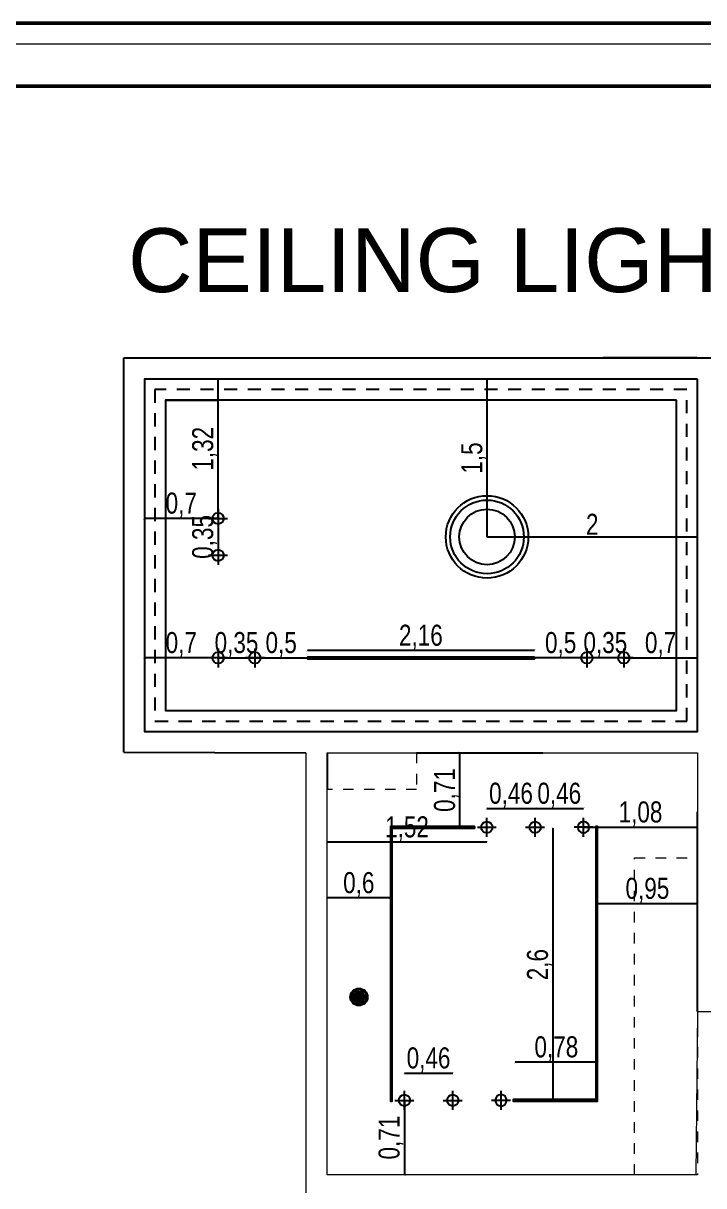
# Model space of a CAD drawing. Header units: inches. Extents: x -279 to 561, y -345 to 342.
# Drawn here: x -227.28 to -220.81, y -73.45 to -62.4 of the extents above; entities that cross this region are included whole.
import ezdxf

# ---------------------------------------------------------------- set-up
doc = ezdxf.new("R2010")
doc.units = ezdxf.units.IN
doc.header["$LTSCALE"] = 0.5
doc.header["$MEASUREMENT"] = 0
doc.linetypes.add('DASHED2', pattern=[0.375, 0.25, -0.125])
doc.linetypes.add('HIDDEN', pattern=[0.375, 0.25, -0.125])
for name, color, linetype in [('CADER', 7, 'Continuous'), ('ceiling', 4, 'Continuous'), ('CEILING FIXTURES LEGENDS$0$E-LTG', 1, 'Continuous'), ('PDF2_0', 7, 'Continuous'), ('PDF2_A-DETL', 7, 'Continuous'), ('PDF2_A-WALL', 7, 'Continuous'), ('WAL', 7, 'Continuous'), ('WallHatch-ALCHEMY', 7, 'Continuous')]:
    doc.layers.add(name, color=color, linetype=linetype)
doc.layers.add('es.writing', color=144, linetype='Continuous', lineweight=9)
doc.layers.add('G-ANNO-HLIN', color=5, linetype='Continuous', lineweight=50)
doc.styles.add('ROM', font='AGENCYR.TTF', dxfattribs={"width": 0.8})
doc.styles.get("Standard").update_dxf_attribs({"font": 'arial.ttf'})
doc.dimstyles.new('Copy(9) of ISO-25', dxfattribs={"dimtxt": 0.2, "dimasz": 0.02, "dimexe": 0.05, "dimexo": 0.05, "dimgap": 0.02, "dimtad": 1, "dimtxsty": 'ROM', "dimblk": 'ARCHTICK', "dimcen": 0.03, "dimse1": 1, "dimse2": 1, "dimclrd": 248, "dimclrt": 248, "dimadec": 0, "dimazin": 0, "dimtfac": 1, "dimtmove": 0, "dimatfit": 3, "dimldrblk": 'DOT', "dimfxl": 1, "dimarcsym": 0})

# ---------------------------------------------------------------- blocks, each defined once
blk = doc.blocks.new('l')
at = {"layer": 'CEILING FIXTURES LEGENDS$0$E-LTG'}
for p, q in [((54.362, -60.549), (54.542, -60.549)), ((54.452, -60.459), (54.452, -60.639))]:
    blk.add_line(p, q, dxfattribs=at)
blk.add_circle((54.452, -60.549), 0.0541, dxfattribs=at)
blk = doc.blocks.new('_ArchTick')
at = {"color": 0, "linetype": 'ByBlock', "const_width": 0.15}
blk.add_lwpolyline([(-0.5, -0.5), (0.5, 0.5)], dxfattribs=at)
blk = doc.blocks.new('*D307')
at = {"layer": 'Defpoints', "color": 0, "transparency": 16777216}
for p in [(-226.123, -67.108), (-226.123, -67.108), (-225.423, -67.108)]:
    blk.add_point(p, dxfattribs=at)
at = {"layer": 'WAL', "color": 248, "lineweight": -2, "transparency": 16777216}
blk.add_line((-225.423, -67.108), (-226.123, -67.108), dxfattribs=at)
at = {"layer": 'WAL', "color": 248, "lineweight": -2, "transparency": 16777216, "xscale": 0.02, "yscale": 0.02, "zscale": 0.02, "rotation": 180}
blk.add_blockref('_ArchTick', (-226.123, -67.108), dxfattribs=at)
at = {"layer": 'WAL', "color": 248, "lineweight": -2, "transparency": 16777216, "xscale": 0.02, "yscale": 0.02, "zscale": 0.02}
blk.add_blockref('_ArchTick', (-225.423, -67.108), dxfattribs=at)
at = {"layer": 'WAL', "color": 248, "transparency": 16777216, "insert": (-225.773, -66.981), "char_height": 0.2, "attachment_point": 5, "style": 'ROM'}
blk.add_mtext('0,7', dxfattribs=at)
blk = doc.blocks.new('_DOT')
at = {"color": 0, "linetype": 'ByBlock'}
blk.add_line((-0.5, 0), (-1, 0), dxfattribs=at)
at = {"color": 0, "linetype": 'ByBlock', "const_width": 0.5}
blk.add_lwpolyline([(-0.25, 0, 1), (0.25, 0, 1)], format="xyb", close=True, dxfattribs=at)
blk = doc.blocks.new('*D105')
at = {"layer": 'Defpoints', "color": 0, "transparency": 16777216}
for p in [(-225.454, -67.108), (-225.454, -67.459), (-225.423, -67.459)]:
    blk.add_point(p, dxfattribs=at)
at = {"layer": 'WAL', "color": 248, "lineweight": -2, "transparency": 16777216}
blk.add_line((-225.423, -67.108), (-225.423, -67.459), dxfattribs=at)
at = {"layer": 'WAL', "color": 248, "lineweight": -2, "transparency": 16777216, "xscale": 0.02, "yscale": 0.02, "zscale": 0.02}
for p, rotation in [((-225.423, -67.108), 90), ((-225.423, -67.459), 270)]:
    blk.add_blockref('_ArchTick', p, dxfattribs=dict(at, rotation=rotation))
at = {"layer": 'WAL', "color": 248, "transparency": 16777216, "insert": (-225.551, -67.284), "char_height": 0.2, "attachment_point": 5, "rotation": 90, "style": 'ROM'}
blk.add_mtext('0,35', dxfattribs=at)
blk = doc.blocks.new('*D308')
at = {"layer": 'Defpoints', "color": 0, "transparency": 16777216}
for p in [(-225.423, -65.784), (-225.423, -65.784), (-225.423, -67.108)]:
    blk.add_point(p, dxfattribs=at)
at = {"layer": 'WAL', "color": 248, "lineweight": -2, "transparency": 16777216}
blk.add_line((-225.423, -67.108), (-225.423, -65.784), dxfattribs=at)
at = {"layer": 'WAL', "color": 248, "lineweight": -2, "transparency": 16777216, "xscale": 0.02, "yscale": 0.02, "zscale": 0.02}
for p, rotation in [((-225.423, -65.784), 90), ((-225.423, -67.108), 270)]:
    blk.add_blockref('_ArchTick', p, dxfattribs=dict(at, rotation=rotation))
at = {"layer": 'WAL', "color": 248, "transparency": 16777216, "insert": (-225.551, -66.446), "char_height": 0.2, "attachment_point": 5, "rotation": 90, "style": 'ROM'}
blk.add_mtext('1,32', dxfattribs=at)
blk = doc.blocks.new('*D106')
at = {"layer": 'Defpoints', "color": 0, "transparency": 16777216}
for p in [(-226.123, -68.434), (-226.123, -68.434), (-225.423, -68.434)]:
    blk.add_point(p, dxfattribs=at)
at = {"layer": 'WAL', "color": 248, "lineweight": -2, "transparency": 16777216}
blk.add_line((-225.423, -68.434), (-226.123, -68.434), dxfattribs=at)
at = {"layer": 'WAL', "color": 248, "lineweight": -2, "transparency": 16777216, "xscale": 0.02, "yscale": 0.02, "zscale": 0.02, "rotation": 180}
blk.add_blockref('_ArchTick', (-226.123, -68.434), dxfattribs=at)
at = {"layer": 'WAL', "color": 248, "lineweight": -2, "transparency": 16777216, "xscale": 0.02, "yscale": 0.02, "zscale": 0.02}
blk.add_blockref('_ArchTick', (-225.423, -68.434), dxfattribs=at)
at = {"layer": 'WAL', "color": 248, "transparency": 16777216, "insert": (-225.773, -68.307), "char_height": 0.2, "attachment_point": 5, "style": 'ROM'}
blk.add_mtext('0,7', dxfattribs=at)
blk = doc.blocks.new('*D309')
at = {"layer": 'Defpoints', "color": 0, "transparency": 16777216}
for p in [(-225.423, -68.434), (-225.073, -68.434), (-225.073, -68.434)]:
    blk.add_point(p, dxfattribs=at)
at = {"layer": 'WAL', "color": 248, "lineweight": -2, "transparency": 16777216}
blk.add_line((-225.423, -68.434), (-225.073, -68.434), dxfattribs=at)
at = {"layer": 'WAL', "color": 248, "lineweight": -2, "transparency": 16777216, "xscale": 0.02, "yscale": 0.02, "zscale": 0.02, "rotation": 180}
blk.add_blockref('_ArchTick', (-225.423, -68.434), dxfattribs=at)
at = {"layer": 'WAL', "color": 248, "lineweight": -2, "transparency": 16777216, "xscale": 0.02, "yscale": 0.02, "zscale": 0.02}
blk.add_blockref('_ArchTick', (-225.073, -68.434), dxfattribs=at)
at = {"layer": 'WAL', "color": 248, "transparency": 16777216, "insert": (-225.248, -68.307), "char_height": 0.2, "attachment_point": 5, "style": 'ROM'}
blk.add_mtext('0,35', dxfattribs=at)
blk = doc.blocks.new('*D310')
at = {"layer": 'Defpoints', "color": 0, "transparency": 16777216}
for p in [(-225.073, -68.434), (-224.573, -68.434), (-224.573, -68.434)]:
    blk.add_point(p, dxfattribs=at)
at = {"layer": 'WAL', "color": 248, "lineweight": -2, "transparency": 16777216}
blk.add_line((-225.073, -68.434), (-224.573, -68.434), dxfattribs=at)
at = {"layer": 'WAL', "color": 248, "lineweight": -2, "transparency": 16777216, "xscale": 0.02, "yscale": 0.02, "zscale": 0.02, "rotation": 180}
blk.add_blockref('_ArchTick', (-225.073, -68.434), dxfattribs=at)
at = {"layer": 'WAL', "color": 248, "lineweight": -2, "transparency": 16777216, "xscale": 0.02, "yscale": 0.02, "zscale": 0.02}
blk.add_blockref('_ArchTick', (-224.573, -68.434), dxfattribs=at)
at = {"layer": 'WAL', "color": 248, "transparency": 16777216, "insert": (-224.823, -68.307), "char_height": 0.2, "attachment_point": 5, "style": 'ROM'}
blk.add_mtext('0,5', dxfattribs=at)
blk = doc.blocks.new('*D311')
at = {"layer": 'Defpoints', "color": 0, "transparency": 16777216}
for p in [(-224.573, -68.364), (-224.573, -68.442), (-222.416, -68.442)]:
    blk.add_point(p, dxfattribs=at)
at = {"layer": 'WAL', "color": 248, "lineweight": -2, "transparency": 16777216}
blk.add_line((-222.416, -68.364), (-224.573, -68.364), dxfattribs=at)
at = {"layer": 'WAL', "color": 248, "lineweight": -2, "transparency": 16777216, "xscale": 0.02, "yscale": 0.02, "zscale": 0.02, "rotation": 180}
blk.add_blockref('_ArchTick', (-224.573, -68.364), dxfattribs=at)
at = {"layer": 'WAL', "color": 248, "lineweight": -2, "transparency": 16777216, "xscale": 0.02, "yscale": 0.02, "zscale": 0.02}
blk.add_blockref('_ArchTick', (-222.416, -68.364), dxfattribs=at)
at = {"layer": 'WAL', "color": 248, "transparency": 16777216, "insert": (-223.495, -68.237), "char_height": 0.2, "attachment_point": 5, "style": 'ROM'}
blk.add_mtext('2,16', dxfattribs=at)
blk = doc.blocks.new('*D107')
at = {"layer": 'Defpoints', "color": 0, "transparency": 16777216}
for p in [(-221.566, -68.434), (-220.866, -68.434), (-220.866, -68.434)]:
    blk.add_point(p, dxfattribs=at)
at = {"layer": 'WAL', "color": 248, "lineweight": -2, "transparency": 16777216}
blk.add_line((-221.566, -68.434), (-220.866, -68.434), dxfattribs=at)
at = {"layer": 'WAL', "color": 248, "lineweight": -2, "transparency": 16777216, "xscale": 0.02, "yscale": 0.02, "zscale": 0.02, "rotation": 180}
blk.add_blockref('_ArchTick', (-221.566, -68.434), dxfattribs=at)
at = {"layer": 'WAL', "color": 248, "lineweight": -2, "transparency": 16777216, "xscale": 0.02, "yscale": 0.02, "zscale": 0.02}
blk.add_blockref('_ArchTick', (-220.866, -68.434), dxfattribs=at)
at = {"layer": 'WAL', "color": 248, "transparency": 16777216, "insert": (-221.216, -68.307), "char_height": 0.2, "attachment_point": 5, "style": 'ROM'}
blk.add_mtext('0,7', dxfattribs=at)
blk = doc.blocks.new('*D108')
at = {"layer": 'Defpoints', "color": 0, "transparency": 16777216}
for p in [(-221.916, -68.434), (-221.916, -68.434), (-221.566, -68.434)]:
    blk.add_point(p, dxfattribs=at)
at = {"layer": 'WAL', "color": 248, "lineweight": -2, "transparency": 16777216}
blk.add_line((-221.566, -68.434), (-221.916, -68.434), dxfattribs=at)
at = {"layer": 'WAL', "color": 248, "lineweight": -2, "transparency": 16777216, "xscale": 0.02, "yscale": 0.02, "zscale": 0.02, "rotation": 180}
blk.add_blockref('_ArchTick', (-221.916, -68.434), dxfattribs=at)
at = {"layer": 'WAL', "color": 248, "lineweight": -2, "transparency": 16777216, "xscale": 0.02, "yscale": 0.02, "zscale": 0.02}
blk.add_blockref('_ArchTick', (-221.566, -68.434), dxfattribs=at)
at = {"layer": 'WAL', "color": 248, "transparency": 16777216, "insert": (-221.741, -68.307), "char_height": 0.2, "attachment_point": 5, "style": 'ROM'}
blk.add_mtext('0,35', dxfattribs=at)
blk = doc.blocks.new('*D109')
at = {"layer": 'Defpoints', "color": 0, "transparency": 16777216}
for p in [(-222.416, -68.434), (-222.416, -68.434), (-221.916, -68.434)]:
    blk.add_point(p, dxfattribs=at)
at = {"layer": 'WAL', "color": 248, "lineweight": -2, "transparency": 16777216}
blk.add_line((-221.916, -68.434), (-222.416, -68.434), dxfattribs=at)
at = {"layer": 'WAL', "color": 248, "lineweight": -2, "transparency": 16777216, "xscale": 0.02, "yscale": 0.02, "zscale": 0.02, "rotation": 180}
blk.add_blockref('_ArchTick', (-222.416, -68.434), dxfattribs=at)
at = {"layer": 'WAL', "color": 248, "lineweight": -2, "transparency": 16777216, "xscale": 0.02, "yscale": 0.02, "zscale": 0.02}
blk.add_blockref('_ArchTick', (-221.916, -68.434), dxfattribs=at)
at = {"layer": 'WAL', "color": 248, "transparency": 16777216, "insert": (-222.166, -68.307), "char_height": 0.2, "attachment_point": 5, "style": 'ROM'}
blk.add_mtext('0,5', dxfattribs=at)
blk = doc.blocks.new('*D312')
at = {"layer": 'Defpoints', "color": 0, "transparency": 16777216}
for p in [(-222.866, -65.784), (-222.866, -65.784), (-222.866, -67.284)]:
    blk.add_point(p, dxfattribs=at)
at = {"layer": 'WAL', "color": 248, "lineweight": -2, "transparency": 16777216}
blk.add_line((-222.866, -67.284), (-222.866, -65.784), dxfattribs=at)
at = {"layer": 'WAL', "color": 248, "lineweight": -2, "transparency": 16777216, "xscale": 0.02, "yscale": 0.02, "zscale": 0.02}
for p, rotation in [((-222.866, -65.784), 90), ((-222.866, -67.284), 270)]:
    blk.add_blockref('_ArchTick', p, dxfattribs=dict(at, rotation=rotation))
at = {"layer": 'WAL', "color": 248, "transparency": 16777216, "insert": (-222.993, -66.534), "char_height": 0.2, "attachment_point": 5, "rotation": 90, "style": 'ROM'}
blk.add_mtext('1,5', dxfattribs=at)
blk = doc.blocks.new('*D313')
at = {"layer": 'Defpoints', "color": 0, "transparency": 16777216}
for p in [(-222.866, -67.284), (-220.866, -67.284), (-220.866, -67.284)]:
    blk.add_point(p, dxfattribs=at)
at = {"layer": 'WAL', "color": 248, "lineweight": -2, "transparency": 16777216}
blk.add_line((-222.866, -67.284), (-220.866, -67.284), dxfattribs=at)
at = {"layer": 'WAL', "color": 248, "lineweight": -2, "transparency": 16777216, "xscale": 0.02, "yscale": 0.02, "zscale": 0.02, "rotation": 180}
blk.add_blockref('_ArchTick', (-222.866, -67.284), dxfattribs=at)
at = {"layer": 'WAL', "color": 248, "lineweight": -2, "transparency": 16777216, "xscale": 0.02, "yscale": 0.02, "zscale": 0.02}
blk.add_blockref('_ArchTick', (-220.866, -67.284), dxfattribs=at)
at = {"layer": 'WAL', "color": 248, "transparency": 16777216, "insert": (-221.866, -67.164), "char_height": 0.2, "attachment_point": 5, "style": 'ROM'}
blk.add_mtext('2', dxfattribs=at)
blk = doc.blocks.new('*D318')
at = {"layer": 'Defpoints', "color": 0, "transparency": 16777216}
for p in [(-222.409, -69.866), (-222.868, -70.044), (-222.409, -70.044)]:
    blk.add_point(p, dxfattribs=at)
at = {"layer": 'WAL', "color": 248, "lineweight": -2, "transparency": 16777216}
blk.add_line((-222.868, -69.866), (-222.409, -69.866), dxfattribs=at)
at = {"layer": 'WAL', "color": 248, "lineweight": -2, "transparency": 16777216, "xscale": 0.02, "yscale": 0.02, "zscale": 0.02, "rotation": 180}
blk.add_blockref('_ArchTick', (-222.868, -69.866), dxfattribs=at)
at = {"layer": 'WAL', "color": 248, "lineweight": -2, "transparency": 16777216, "xscale": 0.02, "yscale": 0.02, "zscale": 0.02}
blk.add_blockref('_ArchTick', (-222.409, -69.866), dxfattribs=at)
at = {"layer": 'WAL', "color": 248, "transparency": 16777216, "insert": (-222.638, -69.739), "char_height": 0.2, "attachment_point": 5, "style": 'ROM'}
blk.add_mtext('0,46', dxfattribs=at)
blk = doc.blocks.new('*D319')
at = {"layer": 'Defpoints', "color": 0, "transparency": 16777216}
for p in [(-221.949, -69.866), (-222.409, -70.044), (-221.949, -70.044)]:
    blk.add_point(p, dxfattribs=at)
at = {"layer": 'WAL', "color": 248, "lineweight": -2, "transparency": 16777216}
blk.add_line((-222.409, -69.866), (-221.949, -69.866), dxfattribs=at)
at = {"layer": 'WAL', "color": 248, "lineweight": -2, "transparency": 16777216, "xscale": 0.02, "yscale": 0.02, "zscale": 0.02, "rotation": 180}
blk.add_blockref('_ArchTick', (-222.409, -69.866), dxfattribs=at)
at = {"layer": 'WAL', "color": 248, "lineweight": -2, "transparency": 16777216, "xscale": 0.02, "yscale": 0.02, "zscale": 0.02}
blk.add_blockref('_ArchTick', (-221.949, -69.866), dxfattribs=at)
at = {"layer": 'WAL', "color": 248, "transparency": 16777216, "insert": (-222.179, -69.739), "char_height": 0.2, "attachment_point": 5, "style": 'ROM'}
blk.add_mtext('0,46', dxfattribs=at)
blk = doc.blocks.new('*D320')
at = {"layer": 'Defpoints', "color": 0, "transparency": 16777216}
for p in [(-221.949, -70.044), (-220.866, -70.044), (-220.866, -70.069)]:
    blk.add_point(p, dxfattribs=at)
at = {"layer": 'WAL', "color": 248, "lineweight": -2, "transparency": 16777216}
blk.add_line((-221.949, -70.044), (-220.866, -70.044), dxfattribs=at)
at = {"layer": 'WAL', "color": 248, "lineweight": -2, "transparency": 16777216, "xscale": 0.02, "yscale": 0.02, "zscale": 0.02, "rotation": 180}
blk.add_blockref('_ArchTick', (-221.949, -70.044), dxfattribs=at)
at = {"layer": 'WAL', "color": 248, "lineweight": -2, "transparency": 16777216, "xscale": 0.02, "yscale": 0.02, "zscale": 0.02}
blk.add_blockref('_ArchTick', (-220.866, -70.044), dxfattribs=at)
at = {"layer": 'WAL', "color": 248, "transparency": 16777216, "insert": (-221.407, -69.917), "char_height": 0.2, "attachment_point": 5, "style": 'ROM'}
blk.add_mtext('1,08', dxfattribs=at)
blk = doc.blocks.new('*D111')
at = {"layer": 'Defpoints', "color": 0, "transparency": 16777216}
for p in [(-224.385, -70.186), (-224.385, -70.186), (-222.868, -70.186)]:
    blk.add_point(p, dxfattribs=at)
at = {"layer": 'WAL', "color": 248, "lineweight": -2, "transparency": 16777216}
blk.add_line((-222.868, -70.186), (-224.385, -70.186), dxfattribs=at)
at = {"layer": 'WAL', "color": 248, "lineweight": -2, "transparency": 16777216, "xscale": 0.02, "yscale": 0.02, "zscale": 0.02, "rotation": 180}
blk.add_blockref('_ArchTick', (-224.385, -70.186), dxfattribs=at)
at = {"layer": 'WAL', "color": 248, "lineweight": -2, "transparency": 16777216, "xscale": 0.02, "yscale": 0.02, "zscale": 0.02}
blk.add_blockref('_ArchTick', (-222.868, -70.186), dxfattribs=at)
at = {"layer": 'WAL', "color": 248, "transparency": 16777216, "insert": (-223.627, -70.059), "char_height": 0.2, "attachment_point": 5, "style": 'ROM'}
blk.add_mtext('1,52', dxfattribs=at)
blk = doc.blocks.new('*D112')
at = {"layer": 'Defpoints', "color": 0, "transparency": 16777216}
for p in [(-223.243, -69.336), (-223.125, -69.336), (-223.583, -70.044)]:
    blk.add_point(p, dxfattribs=at)
at = {"layer": 'WAL', "color": 248, "lineweight": -2, "transparency": 16777216}
blk.add_line((-223.125, -70.044), (-223.125, -69.336), dxfattribs=at)
at = {"layer": 'WAL', "color": 248, "lineweight": -2, "transparency": 16777216, "xscale": 0.02, "yscale": 0.02, "zscale": 0.02}
for p, rotation in [((-223.125, -69.336), 90), ((-223.125, -70.044), 270)]:
    blk.add_blockref('_ArchTick', p, dxfattribs=dict(at, rotation=rotation))
at = {"layer": 'WAL', "color": 248, "transparency": 16777216, "insert": (-223.252, -69.69), "char_height": 0.2, "attachment_point": 5, "rotation": 90, "style": 'ROM'}
blk.add_mtext('0,71', dxfattribs=at)
blk = doc.blocks.new('*D321')
at = {"layer": 'Defpoints', "color": 0, "transparency": 16777216}
for p in [(-224.385, -70.71), (-224.385, -70.716), (-223.785, -70.71)]:
    blk.add_point(p, dxfattribs=at)
at = {"layer": 'WAL', "color": 248, "lineweight": -2, "transparency": 16777216}
blk.add_line((-223.785, -70.716), (-224.385, -70.716), dxfattribs=at)
at = {"layer": 'WAL', "color": 248, "lineweight": -2, "transparency": 16777216, "xscale": 0.02, "yscale": 0.02, "zscale": 0.02, "rotation": 180}
blk.add_blockref('_ArchTick', (-224.385, -70.716), dxfattribs=at)
at = {"layer": 'WAL', "color": 248, "lineweight": -2, "transparency": 16777216, "xscale": 0.02, "yscale": 0.02, "zscale": 0.02}
blk.add_blockref('_ArchTick', (-223.785, -70.716), dxfattribs=at)
at = {"layer": 'WAL', "color": 248, "transparency": 16777216, "insert": (-224.085, -70.589), "char_height": 0.2, "attachment_point": 5, "style": 'ROM'}
blk.add_mtext('0,6', dxfattribs=at)
blk = doc.blocks.new('*D322')
at = {"layer": 'Defpoints', "color": 0, "transparency": 16777216}
for p in [(-220.866, -70.77), (-221.816, -70.898), (-220.866, -70.898)]:
    blk.add_point(p, dxfattribs=at)
at = {"layer": 'WAL', "color": 248, "lineweight": -2, "transparency": 16777216}
blk.add_line((-221.816, -70.77), (-220.866, -70.77), dxfattribs=at)
at = {"layer": 'WAL', "color": 248, "lineweight": -2, "transparency": 16777216, "xscale": 0.02, "yscale": 0.02, "zscale": 0.02, "rotation": 180}
blk.add_blockref('_ArchTick', (-221.816, -70.77), dxfattribs=at)
at = {"layer": 'WAL', "color": 248, "lineweight": -2, "transparency": 16777216, "xscale": 0.02, "yscale": 0.02, "zscale": 0.02}
blk.add_blockref('_ArchTick', (-220.866, -70.77), dxfattribs=at)
at = {"layer": 'WAL', "color": 248, "transparency": 16777216, "insert": (-221.341, -70.643), "char_height": 0.2, "attachment_point": 5, "style": 'ROM'}
blk.add_mtext('0,95', dxfattribs=at)
blk = doc.blocks.new('*D113')
at = {"layer": 'Defpoints', "color": 0, "transparency": 16777216}
for p in [(-222.129, -70.053), (-222.625, -72.648), (-222.241, -72.648)]:
    blk.add_point(p, dxfattribs=at)
at = {"layer": 'WAL', "color": 248, "lineweight": -2, "transparency": 16777216}
blk.add_line((-222.241, -70.053), (-222.241, -72.648), dxfattribs=at)
at = {"layer": 'WAL', "color": 248, "lineweight": -2, "transparency": 16777216, "xscale": 0.02, "yscale": 0.02, "zscale": 0.02}
for p, rotation in [((-222.241, -70.053), 90), ((-222.241, -72.648), 270)]:
    blk.add_blockref('_ArchTick', p, dxfattribs=dict(at, rotation=rotation))
at = {"layer": 'WAL', "color": 248, "transparency": 16777216, "insert": (-222.368, -71.35), "char_height": 0.2, "attachment_point": 5, "rotation": 90, "style": 'ROM'}
blk.add_mtext('2,6', dxfattribs=at)
blk = doc.blocks.new('*D114')
at = {"layer": 'Defpoints', "color": 0, "transparency": 16777216}
for p in [(-222.599, -71.778), (-221.816, -71.778), (-222.599, -72.277)]:
    blk.add_point(p, dxfattribs=at)
at = {"layer": 'WAL', "color": 248, "lineweight": -2, "transparency": 16777216}
blk.add_line((-221.816, -72.277), (-222.599, -72.277), dxfattribs=at)
at = {"layer": 'WAL', "color": 248, "lineweight": -2, "transparency": 16777216, "xscale": 0.02, "yscale": 0.02, "zscale": 0.02, "rotation": 180}
blk.add_blockref('_ArchTick', (-222.599, -72.277), dxfattribs=at)
at = {"layer": 'WAL', "color": 248, "lineweight": -2, "transparency": 16777216, "xscale": 0.02, "yscale": 0.02, "zscale": 0.02}
blk.add_blockref('_ArchTick', (-221.816, -72.277), dxfattribs=at)
at = {"layer": 'WAL', "color": 248, "transparency": 16777216, "insert": (-222.207, -72.15), "char_height": 0.2, "attachment_point": 5, "style": 'ROM'}
blk.add_mtext('0,78', dxfattribs=at)
blk = doc.blocks.new('*D323')
at = {"layer": 'Defpoints', "color": 0, "transparency": 16777216}
for p in [(-223.652, -72.64), (-223.652, -73.348), (-223.652, -73.348)]:
    blk.add_point(p, dxfattribs=at)
at = {"layer": 'WAL', "color": 248, "lineweight": -2, "transparency": 16777216}
blk.add_line((-223.652, -72.64), (-223.652, -73.348), dxfattribs=at)
at = {"layer": 'WAL', "color": 248, "lineweight": -2, "transparency": 16777216, "xscale": 0.02, "yscale": 0.02, "zscale": 0.02}
for p, rotation in [((-223.652, -72.64), 90), ((-223.652, -73.348), 270)]:
    blk.add_blockref('_ArchTick', p, dxfattribs=dict(at, rotation=rotation))
at = {"layer": 'WAL', "color": 248, "transparency": 16777216, "insert": (-223.779, -72.994), "char_height": 0.2, "attachment_point": 5, "rotation": 90, "style": 'ROM'}
blk.add_mtext('0,71', dxfattribs=at)
blk = doc.blocks.new('*D324')
at = {"layer": 'Defpoints', "color": 0, "transparency": 16777216}
for p in [(-223.192, -72.382), (-223.652, -72.64), (-223.192, -72.64)]:
    blk.add_point(p, dxfattribs=at)
at = {"layer": 'WAL', "color": 248, "lineweight": -2, "transparency": 16777216}
blk.add_line((-223.652, -72.382), (-223.192, -72.382), dxfattribs=at)
at = {"layer": 'WAL', "color": 248, "lineweight": -2, "transparency": 16777216, "xscale": 0.02, "yscale": 0.02, "zscale": 0.02, "rotation": 180}
blk.add_blockref('_ArchTick', (-223.652, -72.382), dxfattribs=at)
at = {"layer": 'WAL', "color": 248, "lineweight": -2, "transparency": 16777216, "xscale": 0.02, "yscale": 0.02, "zscale": 0.02}
blk.add_blockref('_ArchTick', (-223.192, -72.382), dxfattribs=at)
at = {"layer": 'WAL', "color": 248, "transparency": 16777216, "insert": (-223.422, -72.255), "char_height": 0.2, "attachment_point": 5, "style": 'ROM'}
blk.add_mtext('0,46', dxfattribs=at)

msp = doc.modelspace()

# ---------------------------------------------------------------- hatches: boundary and pattern name
at = {"layer": 'WallHatch-ALCHEMY', "transparency": 33554687}
h = msp.add_hatch(color=1, dxfattribs=at)
h.dxf.hatch_style = 1
h.paths.add_polyline_path([(-224.03, -71.658, 1), (-224.138, -71.658, 1)])

# ---------------------------------------------------------------- linework, layer by layer
for p, q in [((-226.32, -65.581), (-215.389, -65.581)), ((-226.32, -69.331), (-226.32, -65.581)), ((-225.923, -65.984), (-225.423, -65.984)), ((-224.573, -68.426), (-222.416, -68.426)), ((-224.573, -68.426), (-224.573, -68.442)), ((-224.573, -68.442), (-222.416, -68.442)), ((-222.416, -68.426), (-222.416, -68.442)), ((-226.32, -69.331), (-224.588, -69.336)), ((-224.385, -69.336), (-224.385, -69.686)), ((-223.535, -69.336), (-222.335, -69.336)), ((-220.866, -71.796), (-220.866, -69.896)), ((-222.985, -70.036), (-222.985, -70.053))]:
    msp.add_line(p, q)
for points in [[(-220.866, -65.784), (-226.123, -65.784), (-226.123, -69.134), (-220.866, -69.134)], [(-222.416, -68.426), (-224.573, -68.426), (-224.573, -68.442), (-222.416, -68.442)]]:
    msp.add_lwpolyline(points, close=True)
msp.add_lwpolyline([(-223.769, -70.053), (-223.399, -70.053)])
at = {"layer": 'CADER', "lineweight": 18}
for points in [[(-239.629, -62.401), (-213.927, -62.401), (-213.927, -79.5), (-239.629, -79.5)], [(-239.434, -62.597), (-214.122, -62.597), (-214.122, -79.304), (-239.434, -79.304)]]:
    msp.add_lwpolyline(points, close=True, dxfattribs=at)
at = {"layer": 'ceiling', "linetype": 'DASHED2'}
msp.add_lwpolyline([(-220.966, -65.884), (-226.023, -65.884), (-226.023, -69.034), (-220.966, -69.034)], close=True, dxfattribs=at)
at = {"layer": 'ceiling'}
msp.add_lwpolyline([(-221.066, -65.984), (-225.923, -65.984), (-225.923, -68.934), (-221.066, -68.934)], close=True, dxfattribs=at)
at = {"layer": 'CEILING FIXTURES LEGENDS$0$E-LTG'}
for p, q in [((-223.785, -70.036), (-222.985, -70.036)), ((-221.816, -72.648), (-222.616, -72.648))]:
    msp.add_line(p, q, dxfattribs=at)
for points in [[(-223.769, -70.036), (-223.785, -70.036), (-223.785, -72.648), (-223.769, -72.648), (-223.769, -70.053)], [(-223.399, -70.053), (-222.985, -70.053), (-222.985, -70.036), (-223.785, -70.036), (-223.785, -70.053)], [(-221.832, -72.648), (-221.816, -72.648), (-221.816, -70.036), (-221.832, -70.036), (-221.832, -72.631)], [(-222.202, -72.631), (-222.616, -72.631), (-222.616, -72.648), (-221.816, -72.648), (-221.816, -72.631)], [(-221.832, -72.631), (-222.202, -72.631)]]:
    msp.add_lwpolyline(points, dxfattribs=at)
for centre, radius in [((-222.866, -67.284), 0.392), ((-222.866, -67.284), 0.35), ((-222.866, -67.284), 0.264), ((-224.084, -71.658), 0.0819), ((-224.084, -71.658), 0.0711), ((-224.084, -71.658), 0.0711), ((-224.084, -71.658), 0.0711), ((-224.084, -71.658), 0.0541), ((-224.084, -71.658), 0.0541), ((-224.084, -71.658), 0.0541)]:
    msp.add_circle(centre, radius, dxfattribs=at)
at = {"layer": 'es.writing', "color": 18, "linetype": 'HIDDEN', "lineweight": 5, "ltscale": 0.08, "true_color": 0x000000}
for points in [[(-224.385, -69.336), (-223.535, -69.336), (-223.535, -69.686), (-224.385, -69.686)], [(-221.464, -73.348), (-221.464, -70.336), (-220.866, -70.336), (-220.865, -73.348)]]:
    msp.add_lwpolyline(points, close=True, dxfattribs=at)
at = {"layer": 'G-ANNO-HLIN', "color": 0}
for points in [[(-239.629, -62.401), (-213.927, -62.401), (-213.927, -79.5), (-239.629, -79.5)], [(-239.03, -63), (-214.526, -63), (-214.526, -78.901), (-239.03, -78.901)]]:
    msp.add_lwpolyline(points, close=True, dxfattribs=at)
at = {"layer": 'PDF2_0', "lineweight": 9}
for points in [[(-226.32, -68.024), (-226.32, -68.456)], [(-220.866, -69.396), (-220.866, -70.741)], [(-220.926, -73.348), (-221.423, -73.348)]]:
    msp.add_lwpolyline(points, dxfattribs=at)
at = {"layer": 'PDF2_A-DETL', "lineweight": 9}
msp.add_lwpolyline([(-221.762, -65.576), (-220.871, -65.576)], dxfattribs=at)
at = {"layer": 'PDF2_A-WALL', "lineweight": 9}
for p, q in [((-226.123, -69.134), (-226.123, -65.784)), ((-226.123, -65.784), (-220.866, -65.784)), ((-220.866, -65.784), (-220.866, -69.052)), ((-220.866, -69.052), (-220.866, -69.134)), ((-224.347, -69.134), (-226.123, -69.134)), ((-221.863, -69.134), (-224.347, -69.134)), ((-220.866, -69.134), (-221.863, -69.134)), ((-224.588, -69.336), (-224.588, -73.545)), ((-224.385, -73.348), (-224.385, -69.336)), ((-224.385, -69.336), (-224.347, -69.336)), ((-224.347, -69.336), (-221.863, -69.336)), ((-221.863, -69.336), (-220.866, -69.336)), ((-220.866, -69.336), (-220.866, -71.796)), ((-220.866, -71.796), (-220.882, -73.348)), ((-220.866, -71.796), (-219.559, -71.796)), ((-220.882, -73.348), (-224.385, -73.348))]:
    msp.add_line(p, q, dxfattribs=at)

# ---------------------------------------------------------------- block references
at = {"layer": 'ceiling'}
for p in [(-279.875, -6.559), (-279.875, -6.559), (-279.875, -6.91), (-279.875, -6.91)]:
    msp.add_blockref('l', p, dxfattribs=at)
for p, rotation in [((-164.874, -13.982), 270), ((-164.874, -13.982), 270), ((-164.524, -13.982), 270), ((-164.524, -13.982), 270), ((-161.367, -13.982), 270), ((-161.016, -13.982), 270), ((-161.016, -13.982), 270), ((-283.417, -124.496), 90), ((-282.958, -124.496), 90), ((-284.201, -127.092), 90), ((-283.741, -127.092), 90)]:
    msp.add_blockref('l', p, dxfattribs=dict(at, rotation=rotation))
at = {"layer": 'ceiling', "xscale": -1, "rotation": 270}
for p in [(-161.4, -124.496), (-162.184, -127.092)]:
    msp.add_blockref('l', p, dxfattribs=at)

# ---------------------------------------------------------------- texts
msp.add_text('CEILING LIGHTING  PLAN', height=0.60725).set_placement((-226.279, -64.957))

# ---------------------------------------------------------------- dimensions: what is measured, and where the dimension line sits
at = {"layer": 'WAL'}
for base, p1, p2, angle, picture, middle in [((-225.423, -65.784), (-225.423, -67.108), (-225.423, -65.784), 90, '*D308', (-225.551, -66.446)), ((-222.866, -65.784), (-222.866, -67.284), (-222.866, -65.784), 90, '*D312', (-222.993, -66.534)), ((-225.423, -67.459), (-225.454, -67.108), (-225.454, -67.459), 90, '*D105', (-225.551, -67.284)), ((-222.416, -68.434), (-221.916, -68.434), (-222.416, -68.434), 180, '*D109', (-222.166, -68.307)), ((-221.916, -68.434), (-221.566, -68.434), (-221.916, -68.434), 180, '*D108', (-221.741, -68.307)), ((-220.866, -68.434), (-221.566, -68.434), (-220.866, -68.434), 180, '*D107', (-221.216, -68.307)), ((-223.125, -69.336), (-223.583, -70.044), (-223.243, -69.336), 90, '*D112', (-223.252, -69.69)), ((-222.2411, -72.6479), (-222.1286, -70.0527), (-222.6253, -72.6479), 90, '*D113', (-222.3682, -71.3503)), ((-223.652, -73.348), (-223.652, -72.64), (-223.652, -73.348), 90, '*D323', (-223.779, -72.994))]:
    dim = msp.add_linear_dim(base=base, p1=p1, p2=p2, angle=angle, dimstyle='Copy(9) of ISO-25', dxfattribs=at)
    dim.commit()
    dim.dimension.update_dxf_attribs({"geometry": picture, "text_midpoint": middle})
for base, p1, p2, picture, middle in [((-226.123, -67.108), (-225.423, -67.108), (-226.123, -67.108), '*D307', (-225.773, -66.981)), ((-220.866, -67.284), (-222.866, -67.284), (-220.866, -67.284), '*D313', (-221.866, -67.164)), ((-226.123, -68.434), (-225.423, -68.434), (-226.123, -68.434), '*D106', (-225.773, -68.307)), ((-225.073, -68.434), (-225.423, -68.434), (-225.073, -68.434), '*D309', (-225.248, -68.307)), ((-224.573, -68.434), (-225.073, -68.434), (-224.573, -68.434), '*D310', (-224.823, -68.307)), ((-224.573, -68.364), (-222.416, -68.442), (-224.573, -68.442), '*D311', (-223.495, -68.237)), ((-222.409, -69.866), (-222.868, -70.044), (-222.409, -70.044), '*D318', (-222.638, -69.739)), ((-221.949, -69.866), (-222.409, -70.044), (-221.949, -70.044), '*D319', (-222.179, -69.739)), ((-220.866, -70.044), (-221.949, -70.044), (-220.866, -70.069), '*D320', (-221.407, -69.917)), ((-224.385, -70.186), (-222.868, -70.186), (-224.385, -70.186), '*D111', (-223.627, -70.059)), ((-224.385, -70.716), (-223.785, -70.71), (-224.385, -70.71), '*D321', (-224.085, -70.589)), ((-220.866, -70.77), (-221.816, -70.898), (-220.866, -70.898), '*D322', (-221.341, -70.643)), ((-222.599, -72.277), (-221.816, -71.778), (-222.599, -71.778), '*D114', (-222.207, -72.15)), ((-223.192, -72.382), (-223.652, -72.64), (-223.192, -72.64), '*D324', (-223.422, -72.255))]:
    dim = msp.add_linear_dim(base=base, p1=p1, p2=p2, dimstyle='Copy(9) of ISO-25', dxfattribs=at)
    dim.commit()
    dim.dimension.update_dxf_attribs({"geometry": picture, "text_midpoint": middle})

doc.saveas('drawing.dxf')
